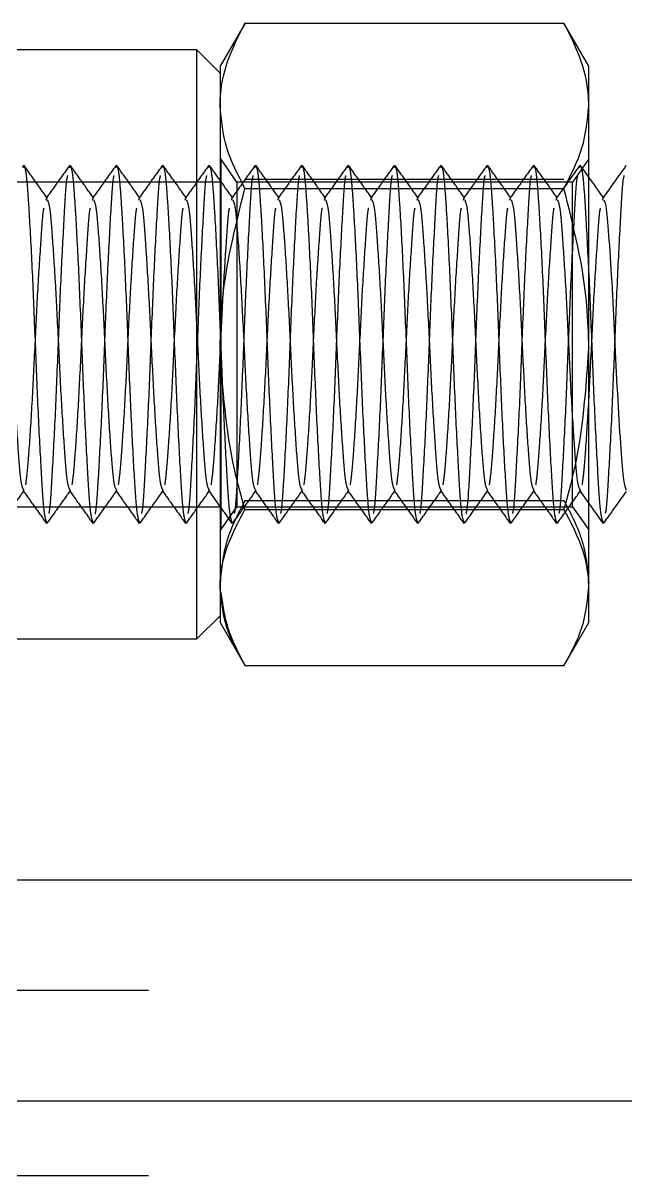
# Model space of a CAD drawing. Header units: metres. Extents: x 0 to 21025, y 0 to 14850.
# Drawn here: x 2274.85 to 2300.85, y 9323.39 to 9373.11 of the extents above; entities that cross this region are included whole.
import ezdxf

# ---------------------------------------------------------------- set-up
doc = ezdxf.new("R2010")
doc.units = ezdxf.units.M
doc.header["$LTSCALE"] = 25
doc.linetypes.add('HIDDEN2', pattern=[4.7625, 3.175, -1.5875])
doc.layers.add('SL4', color=4, linetype='Continuous')
doc.layers.add('ST1', color=7, linetype='HIDDEN2')

msp = doc.modelspace()

# ---------------------------------------------------------------- linework, layer by layer
at = {"layer": 'SL4'}
for p, q in [((2284.419, 9373.107), (2283.346, 9371.249)), ((2284.418, 9373.103), (2284.357, 9372.975)), ((2284.418, 9373.103), (2298.174, 9373.103)), ((2299.246, 9371.249), (2298.173, 9373.107)), ((2298.174, 9373.103), (2298.234, 9372.975)), ((2282.346, 9371.949), (2261.346, 9371.949)), ((2283.346, 9370.949), (2282.346, 9371.949)), ((2282.346, 9346.549), (2282.346, 9371.949)), ((2283.346, 9371.249), (2283.346, 9369.539)), ((2299.246, 9369.539), (2299.246, 9371.249)), ((2283.346, 9369.539), (2283.346, 9359.049)), ((2299.246, 9359.049), (2299.246, 9369.539)), ((2284.418, 9365.976), (2298.174, 9365.976)), ((2283.346, 9359.049), (2283.346, 9348.758)), ((2299.246, 9348.758), (2299.246, 9359.049)), ((2283.339, 9352.255), (2283.346, 9352.245)), ((2284.418, 9352.121), (2298.174, 9352.121)), ((2299.87, 9351.521), (2299.89, 9351.612)), ((2283.346, 9348.758), (2283.346, 9347.249)), ((2299.246, 9347.249), (2299.246, 9348.758)), ((2282.346, 9346.549), (2283.346, 9347.549)), ((2283.346, 9347.249), (2284.419, 9345.39)), ((2298.173, 9345.39), (2299.246, 9347.249)), ((2261.346, 9346.549), (2282.346, 9346.549)), ((2284.418, 9345.394), (2298.174, 9345.394)), ((2875.564, 9336.149), (1925.562, 9336.149)), ((2085.802, 9326.624), (2875.564, 9326.624))]:
    msp.add_line(p, q, dxfattribs=at)
for points, knots in [([(2283.346, 9369.539), (2283.347, 9369.624), (2283.357, 9370.264), (2283.591, 9371.47), (2284.14, 9372.555), (2284.418, 9373.103)], [0, 0, 0, 0, 0.070099, 0.530789, 1, 1, 1, 1]), ([(2299.246, 9369.539), (2299.244, 9369.624), (2299.235, 9370.264), (2299.001, 9371.47), (2298.451, 9372.555), (2298.174, 9373.103)], [0, 0, 0, 0, 0.070099, 0.530789, 1, 1, 1, 1]), ([(2284.418, 9365.976), (2284.118, 9366.555), (2283.513, 9367.723), (2283.402, 9368.93), (2283.346, 9369.539)], [0, 0, 0, 0, 0.495458, 1, 1, 1, 1]), ([(2298.174, 9365.976), (2298.473, 9366.555), (2299.078, 9367.723), (2299.19, 9368.93), (2299.246, 9369.539)], [0, 0, 0, 0, 0.495458, 1, 1, 1, 1]), ([(2300.847, 9366.957), (2300.68, 9366.722), (2300.354, 9366.265), (2300.028, 9365.809), (2299.87, 9365.587)], [0, 0, 0, 0, 0.5144734, 1, 1, 1, 1]), ([(2299.895, 9365.553), (2299.728, 9365.787), (2299.511, 9366.091), (2299.295, 9366.394), (2299.246, 9366.463)], [0, 0, 0, 0, 0.772912, 1, 1, 1, 1]), ([(2283.346, 9359.049), (2283.362, 9359.678), (2283.421, 9362.023), (2283.996, 9364.306), (2284.418, 9365.976)], [0, 0, 0, 0, 0.268634, 1, 1, 1, 1]), ([(2299.246, 9359.049), (2299.23, 9359.678), (2299.171, 9362.023), (2298.595, 9364.306), (2298.174, 9365.976)], [0, 0, 0, 0, 0.268634, 1, 1, 1, 1]), ([(2299.893, 9365.481), (2299.929, 9365.397), (2300.008, 9365.213), (2300.113, 9363.814), (2300.25, 9361.738), (2300.37, 9359.248), (2300.491, 9356.759), (2300.627, 9354.68), (2300.735, 9353.257), (2300.817, 9353.07), (2300.856, 9352.981)], [0, 0, 0, 0, 0.107376, 0.234332, 0.366515, 0.495318, 0.62412, 0.756304, 0.883259, 1, 1, 1, 1]), ([(2299.246, 9362.23), (2299.246, 9362.215), (2299.29, 9361.372), (2299.37, 9359.205), (2299.491, 9356.218), (2299.627, 9353.661), (2299.736, 9351.918), (2299.818, 9351.689), (2299.858, 9351.578)], [0, 0, 0, 0, 0.003609, 0.205595, 0.407582, 0.614861, 0.813957, 1, 1, 1, 1]), ([(2284.418, 9352.121), (2284.256, 9352.703), (2283.628, 9354.961), (2283.466, 9357.307), (2283.346, 9359.049)], [0, 0, 0, 0, 0.2575513, 1, 1, 1, 1]), ([(2298.174, 9352.121), (2298.336, 9352.703), (2298.964, 9354.961), (2299.126, 9357.307), (2299.246, 9359.049)], [0, 0, 0, 0, 0.257551, 1, 1, 1, 1]), ([(2299.89, 9351.535), (2300.057, 9351.77), (2300.384, 9352.229), (2300.712, 9352.687), (2300.871, 9352.911)], [0, 0, 0, 0, 0.512177, 1, 1, 1, 1]), ([(2283.346, 9348.758), (2283.347, 9348.837), (2283.357, 9349.441), (2283.591, 9350.58), (2284.14, 9351.604), (2284.418, 9352.121)], [0, 0, 0, 0, 0.070099, 0.530789, 1, 1, 1, 1]), ([(2299.246, 9348.758), (2299.244, 9348.837), (2299.235, 9349.441), (2299.001, 9350.58), (2298.451, 9351.604), (2298.174, 9352.121)], [0, 0, 0, 0, 0.070099, 0.530789, 1, 1, 1, 1]), ([(2299.246, 9352.386), (2299.283, 9352.334), (2299.487, 9352.047), (2299.691, 9351.761), (2299.858, 9351.526)], [0, 0, 0, 0, 0.180881, 1, 1, 1, 1]), ([(2284.418, 9345.394), (2284.118, 9345.94), (2283.513, 9347.043), (2283.402, 9348.183), (2283.346, 9348.758)], [0, 0, 0, 0, 0.495458, 1, 1, 1, 1]), ([(2298.174, 9345.394), (2298.473, 9345.94), (2299.078, 9347.043), (2299.19, 9348.183), (2299.246, 9348.758)], [0, 0, 0, 0, 0.495458, 1, 1, 1, 1])]:
    msp.add_open_spline(points, degree=3, knots=knots, dxfattribs=at)
at = {"layer": 'ST1'}
for p, q in [((2274.847, 9366.869), (2274.87, 9366.976)), ((2276.847, 9366.869), (2276.87, 9366.976)), ((2278.847, 9366.869), (2278.87, 9366.976)), ((2280.847, 9366.869), (2280.87, 9366.976)), ((2282.847, 9366.869), (2282.87, 9366.976)), ((2283.371, 9367.249), (2283.346, 9367.249)), ((2283.371, 9367.249), (2283.371, 9351.249)), ((2284.071, 9366.249), (2283.371, 9367.249)), ((2284.847, 9366.869), (2284.87, 9366.976)), ((2286.847, 9366.869), (2286.87, 9366.976)), ((2288.847, 9366.869), (2288.87, 9366.976)), ((2290.847, 9366.869), (2290.87, 9366.976)), ((2292.847, 9366.869), (2292.87, 9366.976)), ((2294.847, 9366.869), (2294.87, 9366.976)), ((2296.847, 9366.869), (2296.87, 9366.976)), ((2299.246, 9367.249), (2298.546, 9366.249)), ((2298.847, 9366.869), (2298.87, 9366.976)), ((2299.246, 9366.463), (2298.891, 9366.96)), ((2283.346, 9366.249), (2258.346, 9366.249)), ((2284.071, 9366.249), (2284.071, 9359.132)), ((2298.546, 9366.249), (2284.071, 9366.249)), ((2284.418, 9366.376), (2298.174, 9366.376)), ((2298.546, 9352.249), (2298.546, 9366.249)), ((2275.844, 9365.468), (2275.87, 9365.57)), ((2277.844, 9365.468), (2277.87, 9365.57)), ((2279.844, 9365.468), (2279.87, 9365.57)), ((2281.844, 9365.468), (2281.87, 9365.57)), ((2283.844, 9365.468), (2283.87, 9365.57)), ((2285.844, 9365.468), (2285.87, 9365.57)), ((2287.844, 9365.468), (2287.87, 9365.57)), ((2289.844, 9365.468), (2289.87, 9365.57)), ((2291.844, 9365.468), (2291.87, 9365.57)), ((2293.844, 9365.468), (2293.87, 9365.57)), ((2295.844, 9365.468), (2295.87, 9365.57)), ((2297.844, 9365.468), (2297.87, 9365.57)), ((2299.87, 9365.587), (2299.842, 9365.548)), ((2299.844, 9365.468), (2299.87, 9365.57)), ((2283.371, 9359.24), (2283.346, 9359.449)), ((2284.071, 9359.132), (2284.071, 9352.249)), ((2274.87, 9352.927), (2274.894, 9352.993)), ((2276.87, 9352.927), (2276.894, 9352.993)), ((2278.87, 9352.927), (2278.894, 9352.993)), ((2280.87, 9352.927), (2280.894, 9352.993)), ((2282.87, 9352.927), (2282.894, 9352.993)), ((2284.87, 9352.927), (2284.894, 9352.993)), ((2286.87, 9352.927), (2286.894, 9352.993)), ((2288.87, 9352.927), (2288.894, 9352.993)), ((2290.87, 9352.927), (2290.894, 9352.993)), ((2292.87, 9352.927), (2292.894, 9352.993)), ((2294.87, 9352.927), (2294.894, 9352.993)), ((2296.87, 9352.927), (2296.894, 9352.993)), ((2298.87, 9352.927), (2298.894, 9352.993)), ((2282.855, 9352.934), (2283.339, 9352.255)), ((2284.418, 9352.521), (2298.174, 9352.521)), ((2298.855, 9352.934), (2299.246, 9352.386)), ((2258.346, 9352.249), (2283.346, 9352.249)), ((2283.371, 9351.249), (2284.071, 9352.249)), ((2284.071, 9352.249), (2298.546, 9352.249)), ((2298.546, 9352.249), (2299.246, 9351.249)), ((2275.87, 9351.521), (2275.89, 9351.612)), ((2277.87, 9351.521), (2277.89, 9351.612)), ((2279.87, 9351.521), (2279.89, 9351.612)), ((2281.87, 9351.521), (2281.89, 9351.612)), ((2283.87, 9351.521), (2283.89, 9351.612)), ((2285.87, 9351.521), (2285.89, 9351.612)), ((2287.87, 9351.521), (2287.89, 9351.612)), ((2289.87, 9351.521), (2289.89, 9351.612)), ((2291.87, 9351.521), (2291.89, 9351.612)), ((2293.87, 9351.521), (2293.89, 9351.612)), ((2295.87, 9351.521), (2295.89, 9351.612)), ((2297.87, 9351.521), (2297.89, 9351.612)), ((2283.346, 9351.249), (2283.371, 9351.249)), ((2283.346, 9348.958), (2283.351, 9348.727)), ((2875.564, 9331.386), (1875.564, 9331.386)), ((2085.802, 9326.624), (2875.564, 9326.624)), ((2875.564, 9323.386), (1875.564, 9323.386))]:
    msp.add_line(p, q, dxfattribs=at)
for points, knots in [([(2275.895, 9365.553), (2275.728, 9365.787), (2275.393, 9366.256), (2275.059, 9366.726), (2274.891, 9366.96)], [0, 0, 0, 0, 0.499958, 1, 1, 1, 1]), ([(2274.891, 9366.917), (2274.911, 9366.883), (2274.96, 9366.794), (2275.033, 9366.066), (2275.127, 9364.612), (2275.25, 9362.284), (2275.37, 9359.25), (2275.491, 9356.206), (2275.627, 9353.664), (2275.736, 9351.917), (2275.818, 9351.689), (2275.858, 9351.578)], [0, 0, 0, 0, 0.057357, 0.147127, 0.236426, 0.367918, 0.496052, 0.624187, 0.755679, 0.88198, 1, 1, 1, 1]), ([(2276.847, 9366.957), (2276.68, 9366.722), (2276.345, 9366.252), (2276.01, 9365.783), (2275.842, 9365.548)], [0, 0, 0, 0, 0.500089, 1, 1, 1, 1]), ([(2277.895, 9365.553), (2277.728, 9365.787), (2277.393, 9366.256), (2277.059, 9366.726), (2276.891, 9366.96)], [0, 0, 0, 0, 0.499958, 1, 1, 1, 1]), ([(2276.891, 9366.917), (2276.911, 9366.883), (2276.96, 9366.794), (2277.033, 9366.066), (2277.127, 9364.612), (2277.25, 9362.284), (2277.37, 9359.25), (2277.491, 9356.206), (2277.627, 9353.664), (2277.736, 9351.917), (2277.818, 9351.689), (2277.858, 9351.578)], [0, 0, 0, 0, 0.057357, 0.147127, 0.236426, 0.367918, 0.496052, 0.624187, 0.755679, 0.88198, 1, 1, 1, 1]), ([(2278.847, 9366.957), (2278.68, 9366.722), (2278.345, 9366.252), (2278.01, 9365.783), (2277.842, 9365.548)], [0, 0, 0, 0, 0.500089, 1, 1, 1, 1]), ([(2279.895, 9365.553), (2279.728, 9365.787), (2279.393, 9366.256), (2279.059, 9366.726), (2278.891, 9366.96)], [0, 0, 0, 0, 0.499958, 1, 1, 1, 1]), ([(2278.891, 9366.917), (2278.911, 9366.883), (2278.96, 9366.794), (2279.033, 9366.066), (2279.127, 9364.612), (2279.25, 9362.284), (2279.37, 9359.25), (2279.491, 9356.206), (2279.627, 9353.664), (2279.736, 9351.917), (2279.818, 9351.689), (2279.858, 9351.578)], [0, 0, 0, 0, 0.057357, 0.147127, 0.236426, 0.367918, 0.496052, 0.624187, 0.755679, 0.88198, 1, 1, 1, 1]), ([(2280.847, 9366.957), (2280.68, 9366.722), (2280.345, 9366.252), (2280.01, 9365.783), (2279.842, 9365.548)], [0, 0, 0, 0, 0.500089, 1, 1, 1, 1]), ([(2281.895, 9365.553), (2281.728, 9365.787), (2281.393, 9366.256), (2281.059, 9366.726), (2280.891, 9366.96)], [0, 0, 0, 0, 0.499958, 1, 1, 1, 1]), ([(2280.891, 9366.917), (2280.911, 9366.883), (2280.96, 9366.794), (2281.033, 9366.066), (2281.127, 9364.612), (2281.25, 9362.284), (2281.37, 9359.25), (2281.491, 9356.206), (2281.627, 9353.664), (2281.736, 9351.917), (2281.818, 9351.689), (2281.858, 9351.578)], [0, 0, 0, 0, 0.057357, 0.147127, 0.236426, 0.367918, 0.496052, 0.624187, 0.755679, 0.88198, 1, 1, 1, 1]), ([(2282.847, 9366.957), (2282.68, 9366.722), (2282.345, 9366.252), (2282.01, 9365.783), (2281.842, 9365.548)], [0, 0, 0, 0, 0.500089, 1, 1, 1, 1]), ([(2283.895, 9365.553), (2283.728, 9365.787), (2283.393, 9366.256), (2283.059, 9366.726), (2282.891, 9366.96)], [0, 0, 0, 0, 0.4999583, 1, 1, 1, 1]), ([(2282.891, 9366.917), (2282.911, 9366.883), (2282.96, 9366.794), (2283.033, 9366.066), (2283.127, 9364.612), (2283.25, 9362.284), (2283.37, 9359.25), (2283.491, 9356.206), (2283.627, 9353.664), (2283.736, 9351.917), (2283.818, 9351.689), (2283.858, 9351.578)], [0, 0, 0, 0, 0.057357, 0.147127, 0.236426, 0.367918, 0.496052, 0.624187, 0.755679, 0.88198, 1, 1, 1, 1]), ([(2284.847, 9366.957), (2284.68, 9366.722), (2284.345, 9366.252), (2284.01, 9365.783), (2283.842, 9365.548)], [0, 0, 0, 0, 0.500089, 1, 1, 1, 1]), ([(2285.895, 9365.553), (2285.728, 9365.787), (2285.393, 9366.256), (2285.059, 9366.726), (2284.891, 9366.96)], [0, 0, 0, 0, 0.499958, 1, 1, 1, 1]), ([(2284.891, 9366.917), (2284.911, 9366.883), (2284.96, 9366.794), (2285.033, 9366.066), (2285.127, 9364.612), (2285.25, 9362.284), (2285.37, 9359.25), (2285.491, 9356.206), (2285.627, 9353.664), (2285.736, 9351.917), (2285.818, 9351.689), (2285.858, 9351.578)], [0, 0, 0, 0, 0.057357, 0.147127, 0.236426, 0.367918, 0.496052, 0.624187, 0.755679, 0.88198, 1, 1, 1, 1]), ([(2286.847, 9366.957), (2286.68, 9366.722), (2286.345, 9366.252), (2286.01, 9365.783), (2285.842, 9365.548)], [0, 0, 0, 0, 0.500089, 1, 1, 1, 1]), ([(2287.895, 9365.553), (2287.728, 9365.787), (2287.393, 9366.256), (2287.059, 9366.726), (2286.891, 9366.96)], [0, 0, 0, 0, 0.499958, 1, 1, 1, 1]), ([(2286.891, 9366.917), (2286.911, 9366.883), (2286.96, 9366.794), (2287.033, 9366.066), (2287.127, 9364.612), (2287.25, 9362.284), (2287.37, 9359.25), (2287.491, 9356.206), (2287.627, 9353.664), (2287.736, 9351.917), (2287.818, 9351.689), (2287.858, 9351.578)], [0, 0, 0, 0, 0.057357, 0.147127, 0.236426, 0.367918, 0.496052, 0.624187, 0.755679, 0.88198, 1, 1, 1, 1]), ([(2288.847, 9366.957), (2288.68, 9366.722), (2288.345, 9366.252), (2288.01, 9365.783), (2287.842, 9365.548)], [0, 0, 0, 0, 0.500089, 1, 1, 1, 1]), ([(2289.895, 9365.553), (2289.728, 9365.787), (2289.393, 9366.256), (2289.059, 9366.726), (2288.891, 9366.96)], [0, 0, 0, 0, 0.499958, 1, 1, 1, 1]), ([(2288.891, 9366.917), (2288.911, 9366.883), (2288.96, 9366.794), (2289.033, 9366.066), (2289.127, 9364.612), (2289.25, 9362.284), (2289.37, 9359.25), (2289.491, 9356.206), (2289.627, 9353.664), (2289.736, 9351.917), (2289.818, 9351.689), (2289.858, 9351.578)], [0, 0, 0, 0, 0.057357, 0.147127, 0.236426, 0.367918, 0.496052, 0.624187, 0.755679, 0.88198, 1, 1, 1, 1]), ([(2290.847, 9366.957), (2290.68, 9366.722), (2290.345, 9366.252), (2290.01, 9365.783), (2289.842, 9365.548)], [0, 0, 0, 0, 0.500089, 1, 1, 1, 1]), ([(2291.895, 9365.553), (2291.728, 9365.787), (2291.393, 9366.256), (2291.059, 9366.726), (2290.891, 9366.96)], [0, 0, 0, 0, 0.4999583, 1, 1, 1, 1]), ([(2290.891, 9366.917), (2290.911, 9366.883), (2290.96, 9366.794), (2291.033, 9366.066), (2291.127, 9364.612), (2291.25, 9362.284), (2291.37, 9359.25), (2291.491, 9356.206), (2291.627, 9353.664), (2291.736, 9351.917), (2291.818, 9351.689), (2291.858, 9351.578)], [0, 0, 0, 0, 0.057357, 0.147127, 0.236426, 0.367918, 0.496052, 0.624187, 0.755679, 0.88198, 1, 1, 1, 1]), ([(2292.847, 9366.957), (2292.68, 9366.722), (2292.345, 9366.252), (2292.01, 9365.783), (2291.842, 9365.548)], [0, 0, 0, 0, 0.500089, 1, 1, 1, 1]), ([(2293.895, 9365.553), (2293.728, 9365.787), (2293.393, 9366.256), (2293.059, 9366.726), (2292.891, 9366.96)], [0, 0, 0, 0, 0.499958, 1, 1, 1, 1]), ([(2292.891, 9366.917), (2292.911, 9366.883), (2292.96, 9366.794), (2293.033, 9366.066), (2293.127, 9364.612), (2293.25, 9362.284), (2293.37, 9359.25), (2293.491, 9356.206), (2293.627, 9353.664), (2293.736, 9351.917), (2293.818, 9351.689), (2293.858, 9351.578)], [0, 0, 0, 0, 0.057357, 0.147127, 0.236426, 0.367918, 0.496052, 0.624187, 0.755679, 0.88198, 1, 1, 1, 1]), ([(2294.847, 9366.957), (2294.68, 9366.722), (2294.345, 9366.252), (2294.01, 9365.783), (2293.842, 9365.548)], [0, 0, 0, 0, 0.500089, 1, 1, 1, 1]), ([(2295.895, 9365.553), (2295.728, 9365.787), (2295.393, 9366.256), (2295.059, 9366.726), (2294.891, 9366.96)], [0, 0, 0, 0, 0.499958, 1, 1, 1, 1]), ([(2294.891, 9366.917), (2294.911, 9366.883), (2294.96, 9366.794), (2295.033, 9366.066), (2295.127, 9364.612), (2295.25, 9362.284), (2295.37, 9359.25), (2295.491, 9356.206), (2295.627, 9353.664), (2295.736, 9351.917), (2295.818, 9351.689), (2295.858, 9351.578)], [0, 0, 0, 0, 0.057357, 0.147127, 0.236426, 0.367918, 0.496052, 0.624187, 0.755679, 0.88198, 1, 1, 1, 1]), ([(2296.847, 9366.957), (2296.68, 9366.722), (2296.345, 9366.252), (2296.01, 9365.783), (2295.842, 9365.548)], [0, 0, 0, 0, 0.500089, 1, 1, 1, 1]), ([(2297.895, 9365.553), (2297.728, 9365.787), (2297.393, 9366.256), (2297.059, 9366.726), (2296.891, 9366.96)], [0, 0, 0, 0, 0.499958, 1, 1, 1, 1]), ([(2296.891, 9366.917), (2296.911, 9366.883), (2296.96, 9366.794), (2297.033, 9366.066), (2297.127, 9364.612), (2297.25, 9362.284), (2297.37, 9359.25), (2297.491, 9356.206), (2297.627, 9353.664), (2297.736, 9351.917), (2297.818, 9351.689), (2297.858, 9351.578)], [0, 0, 0, 0, 0.057357, 0.147127, 0.236426, 0.367918, 0.496052, 0.624187, 0.755679, 0.88198, 1, 1, 1, 1]), ([(2298.847, 9366.957), (2298.68, 9366.722), (2298.345, 9366.252), (2298.01, 9365.783), (2297.842, 9365.548)], [0, 0, 0, 0, 0.500089, 1, 1, 1, 1]), ([(2298.891, 9366.917), (2298.911, 9366.883), (2298.96, 9366.795), (2299.033, 9366.063), (2299.126, 9364.637), (2299.201, 9363.124), (2299.246, 9362.23)], [0, 0, 0, 0, 0.156872, 0.402396, 0.646629, 1, 1, 1, 1]), ([(2275.963, 9351.954), (2275.975, 9352), (2276.029, 9352.202), (2276.113, 9353.702), (2276.25, 9356.197), (2276.37, 9359.248), (2276.491, 9362.301), (2276.628, 9364.793), (2276.71, 9366.283), (2276.763, 9366.485), (2276.774, 9366.527)], [0, 0, 0, 0, 0.043096, 0.193298, 0.349673, 0.502056, 0.654439, 0.810815, 0.961016, 1, 1, 1, 1]), ([(2277.963, 9351.954), (2277.975, 9352), (2278.029, 9352.202), (2278.113, 9353.702), (2278.25, 9356.197), (2278.37, 9359.248), (2278.491, 9362.301), (2278.628, 9364.793), (2278.71, 9366.283), (2278.763, 9366.485), (2278.774, 9366.527)], [0, 0, 0, 0, 0.043096, 0.193298, 0.349673, 0.502056, 0.654439, 0.810815, 0.961016, 1, 1, 1, 1]), ([(2279.963, 9351.954), (2279.975, 9352), (2280.029, 9352.202), (2280.113, 9353.702), (2280.25, 9356.197), (2280.37, 9359.248), (2280.491, 9362.301), (2280.628, 9364.793), (2280.71, 9366.283), (2280.763, 9366.485), (2280.774, 9366.527)], [0, 0, 0, 0, 0.043096, 0.193298, 0.349673, 0.502056, 0.654439, 0.810815, 0.961016, 1, 1, 1, 1]), ([(2281.963, 9351.954), (2281.975, 9352), (2282.029, 9352.202), (2282.113, 9353.702), (2282.25, 9356.197), (2282.37, 9359.248), (2282.491, 9362.301), (2282.628, 9364.793), (2282.71, 9366.283), (2282.763, 9366.485), (2282.774, 9366.527)], [0, 0, 0, 0, 0.043096, 0.193298, 0.349673, 0.502056, 0.654439, 0.810815, 0.961016, 1, 1, 1, 1]), ([(2283.963, 9351.954), (2283.975, 9352), (2284.029, 9352.202), (2284.113, 9353.702), (2284.25, 9356.197), (2284.37, 9359.248), (2284.491, 9362.301), (2284.628, 9364.793), (2284.71, 9366.283), (2284.763, 9366.485), (2284.774, 9366.527)], [0, 0, 0, 0, 0.043096, 0.193298, 0.349673, 0.502056, 0.654439, 0.810815, 0.961016, 1, 1, 1, 1]), ([(2285.963, 9351.954), (2285.975, 9352), (2286.029, 9352.202), (2286.113, 9353.702), (2286.25, 9356.197), (2286.37, 9359.248), (2286.491, 9362.301), (2286.628, 9364.793), (2286.71, 9366.283), (2286.763, 9366.485), (2286.774, 9366.527)], [0, 0, 0, 0, 0.043096, 0.193298, 0.349673, 0.502056, 0.654439, 0.810815, 0.961016, 1, 1, 1, 1]), ([(2287.963, 9351.954), (2287.975, 9352), (2288.029, 9352.202), (2288.113, 9353.702), (2288.25, 9356.197), (2288.37, 9359.248), (2288.491, 9362.301), (2288.628, 9364.793), (2288.71, 9366.283), (2288.763, 9366.485), (2288.774, 9366.527)], [0, 0, 0, 0, 0.043096, 0.193298, 0.349673, 0.502056, 0.654439, 0.810815, 0.961016, 1, 1, 1, 1]), ([(2289.963, 9351.954), (2289.975, 9352), (2290.029, 9352.202), (2290.113, 9353.702), (2290.25, 9356.197), (2290.37, 9359.248), (2290.491, 9362.301), (2290.628, 9364.793), (2290.71, 9366.283), (2290.763, 9366.485), (2290.774, 9366.527)], [0, 0, 0, 0, 0.043096, 0.193298, 0.349673, 0.502056, 0.654439, 0.810815, 0.961016, 1, 1, 1, 1]), ([(2291.963, 9351.954), (2291.975, 9352), (2292.029, 9352.202), (2292.113, 9353.702), (2292.25, 9356.197), (2292.37, 9359.248), (2292.491, 9362.301), (2292.628, 9364.793), (2292.71, 9366.283), (2292.763, 9366.485), (2292.774, 9366.527)], [0, 0, 0, 0, 0.043096, 0.193298, 0.349673, 0.502056, 0.654439, 0.810815, 0.961016, 1, 1, 1, 1]), ([(2293.963, 9351.954), (2293.975, 9352), (2294.029, 9352.202), (2294.113, 9353.702), (2294.25, 9356.197), (2294.37, 9359.248), (2294.491, 9362.301), (2294.628, 9364.793), (2294.71, 9366.283), (2294.763, 9366.485), (2294.774, 9366.527)], [0, 0, 0, 0, 0.043096, 0.193298, 0.349673, 0.502056, 0.654439, 0.810815, 0.961016, 1, 1, 1, 1]), ([(2295.963, 9351.954), (2295.975, 9352), (2296.029, 9352.202), (2296.113, 9353.702), (2296.25, 9356.197), (2296.37, 9359.248), (2296.491, 9362.301), (2296.628, 9364.793), (2296.71, 9366.283), (2296.763, 9366.485), (2296.774, 9366.527)], [0, 0, 0, 0, 0.043096, 0.193298, 0.349673, 0.502056, 0.654439, 0.810815, 0.961016, 1, 1, 1, 1]), ([(2297.963, 9351.954), (2297.975, 9352), (2298.029, 9352.202), (2298.113, 9353.702), (2298.25, 9356.197), (2298.37, 9359.248), (2298.491, 9362.301), (2298.628, 9364.793), (2298.71, 9366.283), (2298.763, 9366.485), (2298.774, 9366.527)], [0, 0, 0, 0, 0.043096, 0.193298, 0.349673, 0.502056, 0.654439, 0.810815, 0.961016, 1, 1, 1, 1]), ([(2299.963, 9351.954), (2299.975, 9352), (2300.029, 9352.202), (2300.113, 9353.702), (2300.25, 9356.197), (2300.37, 9359.248), (2300.491, 9362.301), (2300.628, 9364.793), (2300.71, 9366.283), (2300.763, 9366.485), (2300.774, 9366.527)], [0, 0, 0, 0, 0.043096, 0.193298, 0.349673, 0.502056, 0.654439, 0.810815, 0.961016, 1, 1, 1, 1]), ([(2273.893, 9365.481), (2273.929, 9365.397), (2274.008, 9365.213), (2274.113, 9363.814), (2274.25, 9361.738), (2274.37, 9359.248), (2274.491, 9356.759), (2274.627, 9354.68), (2274.735, 9353.257), (2274.817, 9353.07), (2274.856, 9352.981)], [0, 0, 0, 0, 0.107376, 0.234332, 0.366515, 0.495318, 0.62412, 0.756304, 0.883259, 1, 1, 1, 1]), ([(2275.893, 9365.481), (2275.929, 9365.397), (2276.008, 9365.213), (2276.113, 9363.814), (2276.25, 9361.738), (2276.37, 9359.248), (2276.491, 9356.759), (2276.627, 9354.68), (2276.735, 9353.257), (2276.817, 9353.07), (2276.856, 9352.981)], [0, 0, 0, 0, 0.107376, 0.234332, 0.366515, 0.495318, 0.62412, 0.756304, 0.883259, 1, 1, 1, 1]), ([(2277.893, 9365.481), (2277.929, 9365.397), (2278.008, 9365.213), (2278.113, 9363.814), (2278.25, 9361.738), (2278.37, 9359.248), (2278.491, 9356.759), (2278.627, 9354.68), (2278.735, 9353.257), (2278.817, 9353.07), (2278.856, 9352.981)], [0, 0, 0, 0, 0.107376, 0.234332, 0.366515, 0.495318, 0.62412, 0.756304, 0.883259, 1, 1, 1, 1]), ([(2279.893, 9365.481), (2279.929, 9365.397), (2280.008, 9365.213), (2280.113, 9363.814), (2280.25, 9361.738), (2280.37, 9359.248), (2280.491, 9356.759), (2280.627, 9354.68), (2280.735, 9353.257), (2280.817, 9353.07), (2280.856, 9352.981)], [0, 0, 0, 0, 0.107376, 0.234332, 0.366515, 0.495318, 0.62412, 0.756304, 0.883259, 1, 1, 1, 1]), ([(2281.893, 9365.481), (2281.929, 9365.397), (2282.008, 9365.213), (2282.113, 9363.814), (2282.25, 9361.738), (2282.37, 9359.248), (2282.491, 9356.759), (2282.627, 9354.68), (2282.735, 9353.257), (2282.817, 9353.07), (2282.856, 9352.981)], [0, 0, 0, 0, 0.107376, 0.234332, 0.366515, 0.495318, 0.62412, 0.756304, 0.883259, 1, 1, 1, 1]), ([(2283.893, 9365.481), (2283.929, 9365.397), (2284.008, 9365.213), (2284.113, 9363.814), (2284.25, 9361.738), (2284.37, 9359.248), (2284.491, 9356.759), (2284.627, 9354.68), (2284.735, 9353.257), (2284.817, 9353.07), (2284.856, 9352.981)], [0, 0, 0, 0, 0.107376, 0.234332, 0.366515, 0.495318, 0.62412, 0.756304, 0.883259, 1, 1, 1, 1]), ([(2285.893, 9365.481), (2285.929, 9365.397), (2286.008, 9365.213), (2286.113, 9363.814), (2286.25, 9361.738), (2286.37, 9359.248), (2286.491, 9356.759), (2286.627, 9354.68), (2286.735, 9353.257), (2286.817, 9353.07), (2286.856, 9352.981)], [0, 0, 0, 0, 0.107376, 0.234332, 0.366515, 0.495318, 0.62412, 0.756304, 0.883259, 1, 1, 1, 1]), ([(2287.893, 9365.481), (2287.929, 9365.397), (2288.008, 9365.213), (2288.113, 9363.814), (2288.25, 9361.738), (2288.37, 9359.248), (2288.491, 9356.759), (2288.627, 9354.68), (2288.735, 9353.257), (2288.817, 9353.07), (2288.856, 9352.981)], [0, 0, 0, 0, 0.107376, 0.234332, 0.366515, 0.495318, 0.62412, 0.756304, 0.883259, 1, 1, 1, 1]), ([(2289.893, 9365.481), (2289.929, 9365.397), (2290.008, 9365.213), (2290.113, 9363.814), (2290.25, 9361.738), (2290.37, 9359.248), (2290.491, 9356.759), (2290.627, 9354.68), (2290.735, 9353.257), (2290.817, 9353.07), (2290.856, 9352.981)], [0, 0, 0, 0, 0.107376, 0.234332, 0.366515, 0.495318, 0.62412, 0.756304, 0.883259, 1, 1, 1, 1]), ([(2291.893, 9365.481), (2291.929, 9365.397), (2292.008, 9365.213), (2292.113, 9363.814), (2292.25, 9361.738), (2292.37, 9359.248), (2292.491, 9356.759), (2292.627, 9354.68), (2292.735, 9353.257), (2292.817, 9353.07), (2292.856, 9352.981)], [0, 0, 0, 0, 0.107376, 0.234332, 0.366515, 0.495318, 0.62412, 0.756304, 0.883259, 1, 1, 1, 1]), ([(2293.893, 9365.481), (2293.929, 9365.397), (2294.008, 9365.213), (2294.113, 9363.814), (2294.25, 9361.738), (2294.37, 9359.248), (2294.491, 9356.759), (2294.627, 9354.68), (2294.735, 9353.257), (2294.817, 9353.07), (2294.856, 9352.981)], [0, 0, 0, 0, 0.107376, 0.234332, 0.366515, 0.495318, 0.62412, 0.756304, 0.883259, 1, 1, 1, 1]), ([(2295.893, 9365.481), (2295.929, 9365.397), (2296.008, 9365.213), (2296.113, 9363.814), (2296.25, 9361.738), (2296.37, 9359.248), (2296.491, 9356.759), (2296.627, 9354.68), (2296.735, 9353.257), (2296.817, 9353.07), (2296.856, 9352.981)], [0, 0, 0, 0, 0.107376, 0.234332, 0.366515, 0.495318, 0.62412, 0.756304, 0.883259, 1, 1, 1, 1]), ([(2297.893, 9365.481), (2297.929, 9365.397), (2298.008, 9365.213), (2298.113, 9363.814), (2298.25, 9361.738), (2298.37, 9359.248), (2298.491, 9356.759), (2298.627, 9354.68), (2298.735, 9353.257), (2298.817, 9353.07), (2298.856, 9352.981)], [0, 0, 0, 0, 0.107376, 0.234332, 0.366515, 0.495318, 0.62412, 0.756304, 0.883259, 1, 1, 1, 1]), ([(2274.965, 9353.189), (2274.99, 9353.371), (2275.04, 9353.738), (2275.13, 9354.915), (2275.25, 9356.763), (2275.37, 9359.245), (2275.491, 9361.75), (2275.628, 9363.77), (2275.704, 9364.953), (2275.75, 9365.114), (2275.755, 9365.13)], [0, 0, 0, 0, 0.098651, 0.197725, 0.357803, 0.513786, 0.669769, 0.829847, 0.983594, 1, 1, 1, 1]), ([(2276.965, 9353.189), (2276.99, 9353.371), (2277.04, 9353.738), (2277.13, 9354.915), (2277.25, 9356.763), (2277.37, 9359.245), (2277.491, 9361.75), (2277.628, 9363.77), (2277.704, 9364.953), (2277.75, 9365.114), (2277.755, 9365.13)], [0, 0, 0, 0, 0.098651, 0.197725, 0.357803, 0.513786, 0.669769, 0.829847, 0.983594, 1, 1, 1, 1]), ([(2278.965, 9353.189), (2278.99, 9353.371), (2279.04, 9353.738), (2279.13, 9354.915), (2279.25, 9356.763), (2279.37, 9359.245), (2279.491, 9361.75), (2279.628, 9363.77), (2279.704, 9364.953), (2279.75, 9365.114), (2279.755, 9365.13)], [0, 0, 0, 0, 0.098651, 0.197725, 0.357803, 0.513786, 0.669769, 0.829847, 0.983594, 1, 1, 1, 1]), ([(2280.965, 9353.189), (2280.99, 9353.371), (2281.04, 9353.738), (2281.13, 9354.915), (2281.25, 9356.763), (2281.37, 9359.245), (2281.491, 9361.75), (2281.628, 9363.77), (2281.704, 9364.953), (2281.75, 9365.114), (2281.755, 9365.13)], [0, 0, 0, 0, 0.098651, 0.197725, 0.357803, 0.513786, 0.669769, 0.829847, 0.983594, 1, 1, 1, 1]), ([(2282.965, 9353.189), (2282.99, 9353.371), (2283.04, 9353.738), (2283.13, 9354.915), (2283.25, 9356.763), (2283.37, 9359.245), (2283.491, 9361.75), (2283.628, 9363.77), (2283.704, 9364.953), (2283.75, 9365.114), (2283.755, 9365.13)], [0, 0, 0, 0, 0.098651, 0.197725, 0.357803, 0.513786, 0.669769, 0.829847, 0.983594, 1, 1, 1, 1]), ([(2284.965, 9353.189), (2284.99, 9353.371), (2285.04, 9353.738), (2285.13, 9354.915), (2285.25, 9356.763), (2285.37, 9359.245), (2285.491, 9361.75), (2285.628, 9363.77), (2285.704, 9364.953), (2285.75, 9365.114), (2285.755, 9365.13)], [0, 0, 0, 0, 0.098651, 0.197725, 0.357803, 0.513786, 0.669769, 0.829847, 0.983594, 1, 1, 1, 1]), ([(2286.965, 9353.189), (2286.99, 9353.371), (2287.04, 9353.738), (2287.13, 9354.915), (2287.25, 9356.763), (2287.37, 9359.245), (2287.491, 9361.75), (2287.628, 9363.77), (2287.704, 9364.953), (2287.75, 9365.114), (2287.755, 9365.13)], [0, 0, 0, 0, 0.098651, 0.197725, 0.357803, 0.513786, 0.669769, 0.829847, 0.983594, 1, 1, 1, 1]), ([(2288.965, 9353.189), (2288.99, 9353.371), (2289.04, 9353.738), (2289.13, 9354.915), (2289.25, 9356.763), (2289.37, 9359.245), (2289.491, 9361.75), (2289.628, 9363.77), (2289.704, 9364.953), (2289.75, 9365.114), (2289.755, 9365.13)], [0, 0, 0, 0, 0.098651, 0.197725, 0.357803, 0.513786, 0.669769, 0.829847, 0.983594, 1, 1, 1, 1]), ([(2290.965, 9353.189), (2290.99, 9353.371), (2291.04, 9353.738), (2291.13, 9354.915), (2291.25, 9356.763), (2291.37, 9359.245), (2291.491, 9361.75), (2291.628, 9363.77), (2291.704, 9364.953), (2291.75, 9365.114), (2291.755, 9365.13)], [0, 0, 0, 0, 0.098651, 0.197725, 0.357803, 0.513786, 0.669769, 0.829847, 0.983594, 1, 1, 1, 1]), ([(2292.965, 9353.189), (2292.99, 9353.371), (2293.04, 9353.738), (2293.13, 9354.915), (2293.25, 9356.763), (2293.37, 9359.245), (2293.491, 9361.75), (2293.628, 9363.77), (2293.704, 9364.953), (2293.75, 9365.114), (2293.755, 9365.13)], [0, 0, 0, 0, 0.098651, 0.197725, 0.357803, 0.513786, 0.669769, 0.829847, 0.983594, 1, 1, 1, 1]), ([(2294.965, 9353.189), (2294.99, 9353.371), (2295.04, 9353.738), (2295.13, 9354.915), (2295.25, 9356.763), (2295.37, 9359.245), (2295.491, 9361.75), (2295.628, 9363.77), (2295.704, 9364.953), (2295.75, 9365.114), (2295.755, 9365.13)], [0, 0, 0, 0, 0.098651, 0.197725, 0.357803, 0.513786, 0.669769, 0.829847, 0.983594, 1, 1, 1, 1]), ([(2296.965, 9353.189), (2296.99, 9353.371), (2297.04, 9353.738), (2297.13, 9354.915), (2297.25, 9356.763), (2297.37, 9359.245), (2297.491, 9361.75), (2297.628, 9363.77), (2297.704, 9364.953), (2297.75, 9365.114), (2297.755, 9365.13)], [0, 0, 0, 0, 0.098651, 0.197725, 0.357803, 0.513786, 0.669769, 0.829847, 0.983594, 1, 1, 1, 1]), ([(2298.965, 9353.189), (2298.99, 9353.371), (2299.04, 9353.738), (2299.13, 9354.915), (2299.25, 9356.763), (2299.37, 9359.245), (2299.491, 9361.75), (2299.628, 9363.77), (2299.704, 9364.953), (2299.75, 9365.114), (2299.755, 9365.13)], [0, 0, 0, 0, 0.098651, 0.197725, 0.357803, 0.513786, 0.669769, 0.829847, 0.983594, 1, 1, 1, 1]), ([(2273.89, 9351.535), (2274.057, 9351.77), (2274.392, 9352.24), (2274.727, 9352.71), (2274.895, 9352.944)], [0, 0, 0, 0, 0.500092, 1, 1, 1, 1]), ([(2274.855, 9352.934), (2275.022, 9352.699), (2275.357, 9352.23), (2275.691, 9351.761), (2275.858, 9351.526)], [0, 0, 0, 0, 0.499967, 1, 1, 1, 1]), ([(2275.89, 9351.535), (2276.057, 9351.77), (2276.392, 9352.24), (2276.727, 9352.71), (2276.895, 9352.944)], [0, 0, 0, 0, 0.500092, 1, 1, 1, 1]), ([(2276.855, 9352.934), (2277.022, 9352.699), (2277.357, 9352.23), (2277.691, 9351.761), (2277.858, 9351.526)], [0, 0, 0, 0, 0.499967, 1, 1, 1, 1]), ([(2277.89, 9351.535), (2278.057, 9351.77), (2278.392, 9352.24), (2278.727, 9352.71), (2278.895, 9352.944)], [0, 0, 0, 0, 0.500092, 1, 1, 1, 1]), ([(2278.855, 9352.934), (2279.022, 9352.699), (2279.357, 9352.23), (2279.691, 9351.761), (2279.858, 9351.526)], [0, 0, 0, 0, 0.499967, 1, 1, 1, 1]), ([(2279.89, 9351.535), (2280.057, 9351.77), (2280.392, 9352.24), (2280.727, 9352.71), (2280.895, 9352.944)], [0, 0, 0, 0, 0.500092, 1, 1, 1, 1]), ([(2280.855, 9352.934), (2281.022, 9352.699), (2281.357, 9352.23), (2281.691, 9351.761), (2281.858, 9351.526)], [0, 0, 0, 0, 0.4999673, 1, 1, 1, 1]), ([(2281.89, 9351.535), (2282.057, 9351.77), (2282.392, 9352.24), (2282.727, 9352.71), (2282.895, 9352.944)], [0, 0, 0, 0, 0.500092, 1, 1, 1, 1]), ([(2284.418, 9352.521), (2284.118, 9351.943), (2283.513, 9350.774), (2283.402, 9349.567), (2283.346, 9348.958)], [0, 0, 0, 0, 0.495458, 1, 1, 1, 1]), ([(2283.89, 9351.535), (2284.057, 9351.77), (2284.392, 9352.24), (2284.727, 9352.71), (2284.895, 9352.944)], [0, 0, 0, 0, 0.5000921, 1, 1, 1, 1]), ([(2284.855, 9352.934), (2285.022, 9352.699), (2285.357, 9352.23), (2285.691, 9351.761), (2285.858, 9351.526)], [0, 0, 0, 0, 0.499967, 1, 1, 1, 1]), ([(2285.89, 9351.535), (2286.057, 9351.77), (2286.392, 9352.24), (2286.727, 9352.71), (2286.895, 9352.944)], [0, 0, 0, 0, 0.500092, 1, 1, 1, 1]), ([(2286.855, 9352.934), (2287.022, 9352.699), (2287.357, 9352.23), (2287.691, 9351.761), (2287.858, 9351.526)], [0, 0, 0, 0, 0.499967, 1, 1, 1, 1]), ([(2287.89, 9351.535), (2288.057, 9351.77), (2288.392, 9352.24), (2288.727, 9352.71), (2288.895, 9352.944)], [0, 0, 0, 0, 0.500092, 1, 1, 1, 1]), ([(2288.855, 9352.934), (2289.022, 9352.699), (2289.357, 9352.23), (2289.691, 9351.761), (2289.858, 9351.526)], [0, 0, 0, 0, 0.499967, 1, 1, 1, 1]), ([(2289.89, 9351.535), (2290.057, 9351.77), (2290.392, 9352.24), (2290.727, 9352.71), (2290.895, 9352.944)], [0, 0, 0, 0, 0.500092, 1, 1, 1, 1]), ([(2290.855, 9352.934), (2291.022, 9352.699), (2291.357, 9352.23), (2291.691, 9351.761), (2291.858, 9351.526)], [0, 0, 0, 0, 0.499967, 1, 1, 1, 1]), ([(2291.89, 9351.535), (2292.057, 9351.77), (2292.392, 9352.24), (2292.727, 9352.71), (2292.895, 9352.944)], [0, 0, 0, 0, 0.500092, 1, 1, 1, 1]), ([(2292.855, 9352.934), (2293.022, 9352.699), (2293.357, 9352.23), (2293.691, 9351.761), (2293.858, 9351.526)], [0, 0, 0, 0, 0.499967, 1, 1, 1, 1]), ([(2293.89, 9351.535), (2294.057, 9351.77), (2294.392, 9352.24), (2294.727, 9352.71), (2294.895, 9352.944)], [0, 0, 0, 0, 0.5000921, 1, 1, 1, 1]), ([(2294.855, 9352.934), (2295.022, 9352.699), (2295.357, 9352.23), (2295.691, 9351.761), (2295.858, 9351.526)], [0, 0, 0, 0, 0.499967, 1, 1, 1, 1]), ([(2295.89, 9351.535), (2296.057, 9351.77), (2296.392, 9352.24), (2296.727, 9352.71), (2296.895, 9352.944)], [0, 0, 0, 0, 0.500092, 1, 1, 1, 1]), ([(2296.855, 9352.934), (2297.022, 9352.699), (2297.357, 9352.23), (2297.691, 9351.761), (2297.858, 9351.526)], [0, 0, 0, 0, 0.499967, 1, 1, 1, 1]), ([(2297.89, 9351.535), (2298.057, 9351.77), (2298.392, 9352.24), (2298.727, 9352.71), (2298.895, 9352.944)], [0, 0, 0, 0, 0.500092, 1, 1, 1, 1]), ([(2298.174, 9352.521), (2298.473, 9351.943), (2299.078, 9350.774), (2299.19, 9349.567), (2299.246, 9348.958)], [0, 0, 0, 0, 0.495458, 1, 1, 1, 1]), ([(2283.346, 9352.245), (2283.349, 9352.24), (2283.52, 9352.001), (2283.691, 9351.761), (2283.858, 9351.526)], [0, 0, 0, 0, 0.020989, 1, 1, 1, 1]), ([(2283.382, 9348.544), (2283.449, 9348.042), (2283.591, 9346.975), (2284.131, 9345.942), (2284.418, 9345.394)], [0, 0, 0, 0, 0.4700268, 1, 1, 1, 1])]:
    msp.add_open_spline(points, degree=3, knots=knots, dxfattribs=at)

doc.saveas('drawing.dxf')
